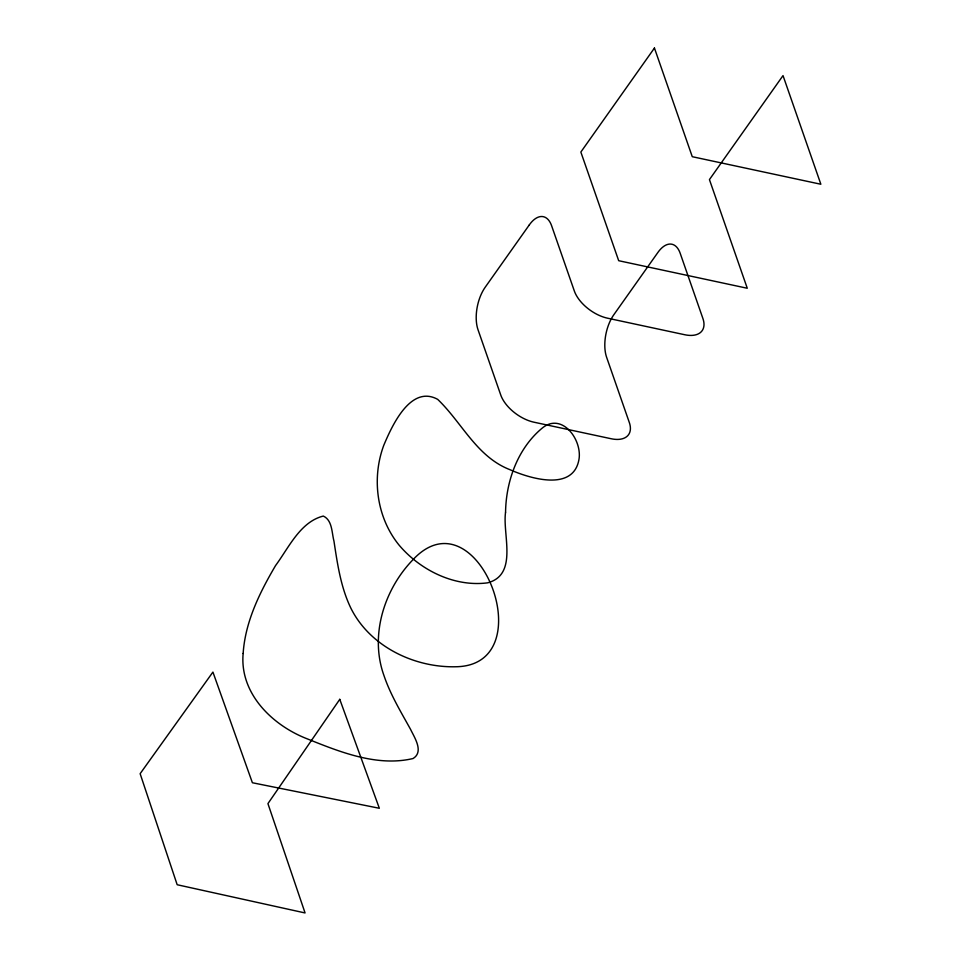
<?xml version="1.0" encoding="UTF-8"?>
<svg xmlns="http://www.w3.org/2000/svg" width="961" height="961" viewBox="0 0 961 961"><rect width="100%" height="100%" fill="white"/><g stroke="black" fill="none" stroke-linecap="round" stroke-linejoin="round"><path stroke-width="1.44" d="M505.558 512.249C502.327 534.508 518.363 574.69 487.635 582.834C454.397 587.195 420.281 570.209 399.067 545.103C376.64 517.571 371.463 478.218 383.811 445.219C391.956 425.879 410.611 384.496 437.675 399.356C461.845 422.444 476.548 456.583 509.606 469.545C529.355 478.29 572.72 491.912 578.846 460.079C582.859 440.342 561.801 411.116 541.644 428.582C517.571 448.871 506.015 481.341 505.558 512.249M243.145 653.48C239.553 692.617 270.954 723.897 304.685 737.832C338.392 751.322 376.376 767.202 413.05 758.529C424.101 751.802 414.527 737.664 410.563 729.375C400.881 711.861 390.394 694.611 383.968 675.559C369.589 635.665 384.028 589.754 412.725 559.963C477.437 490.134 544.683 665.372 455.946 666.754C414.395 667.799 370.177 646.597 351.053 608.541C340.771 587.471 337.443 563.987 333.947 541.043C331.713 532.694 332.422 520.237 323.304 516.069C300.216 521.811 288.756 547.758 275.579 565.536C259.722 592.493 245.211 621.767 243.145 653.48M339.774 699.332L267.927 803.624L305.069 912.95L177.172 884.733L140.138 773.689L212.922 672.075L252.395 782.747L379.343 808.273L339.774 699.332M529.343 224.862L485.185 287.255A30.584 15.604 -77.9 0 0 478.037 329.791L500.741 394.983A30.584 16.914 35.3 0 0 534.028 422.215L611.184 438.745A30.584 16.914 35.3 0 0 629.323 422.528L606.631 357.336A30.584 15.604 -77.9 0 1 613.779 314.812L657.925 252.407A30.584 15.604 -77.9 0 1 680.208 253.332L702.911 318.523A30.584 16.914 35.3 0 1 684.761 334.74L607.616 318.211A30.584 16.914 35.3 0 1 574.33 290.979L551.626 225.787A30.584 15.604 -77.9 0 0 529.343 224.862M654.441 48.05L580.852 152.054L618.692 260.707L747.274 288.252L709.434 179.599L783.023 75.595L820.862 184.248L692.268 156.703L654.441 48.05"/></g></svg>
